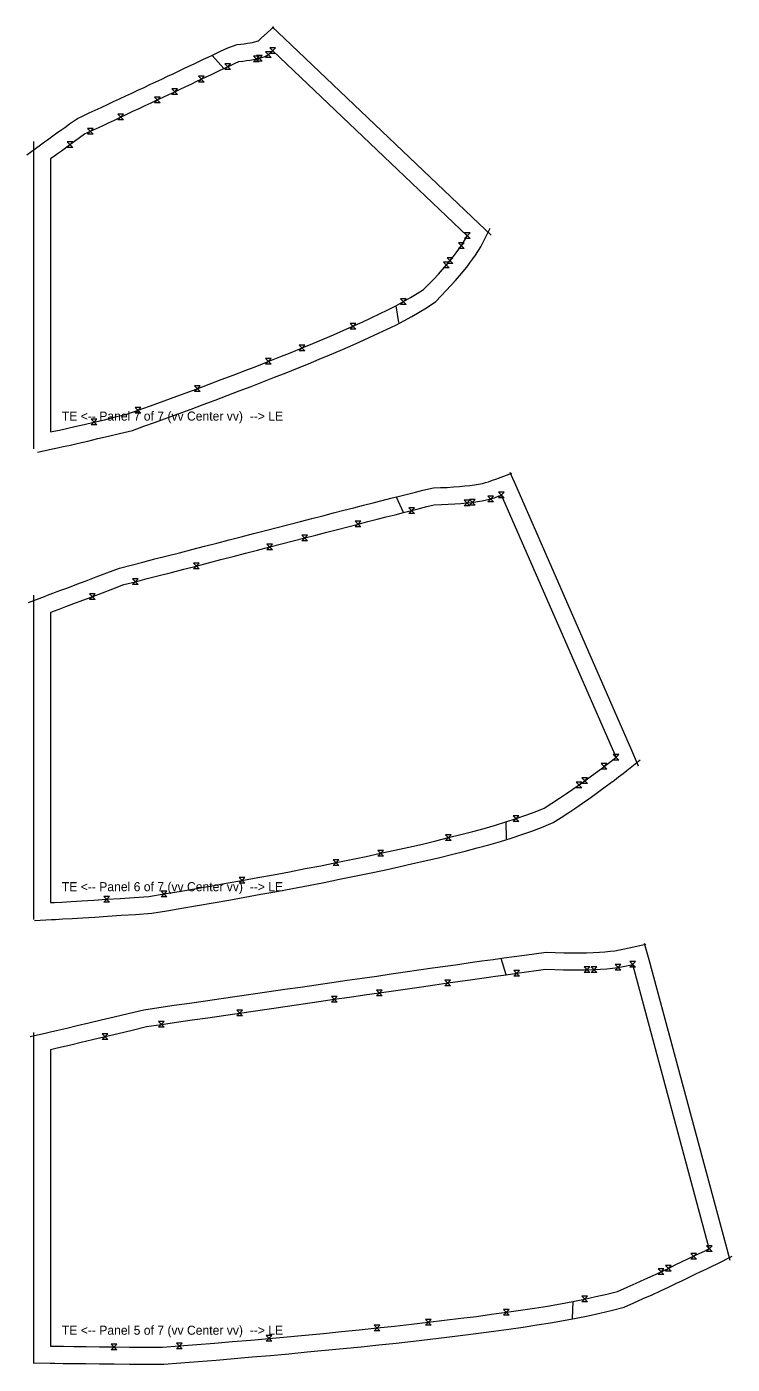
# Model space of a CAD drawing. Header units: metres. Extents: x -21 to 715, y -27 to 2660.
# Drawn here: x -21 to 601, y 1482 to 2660 of the extents above; entities that cross this region are included whole.
import ezdxf

# ---------------------------------------------------------------- set-up
doc = ezdxf.new("R2010")
doc.units = ezdxf.units.M

msp = doc.modelspace()

# ---------------------------------------------------------------- linework, layer by layer
for p, q in [((185.8, 2649.9), (196.9, 2660.1)), ((206.3, 2649.7), (195.4, 2660.1)), ((149.9, 2638.5), (153.2, 2640.1)), ((153.2, 2640.1), (156.4, 2641.6)), ((156.4, 2641.6), (164.6, 2644.5)), ((164.6, 2644.5), (167.8, 2644.8)), ((167.8, 2644.8), (170.7, 2645.1)), ((170.7, 2645.1), (173.5, 2645.5)), ((173.5, 2645.5), (175.9, 2645.9)), ((175.9, 2645.9), (178, 2646.3)), ((178, 2646.3), (179.7, 2646.7)), ((179.7, 2646.7), (181.3, 2647.1)), ((181.3, 2647.1), (182.1, 2647.3)), ((182.1, 2647.3), (182.9, 2647.6)), ((182.9, 2647.6), (183.1, 2647.6)), ((183.1, 2647.6), (183.2, 2647.6)), ((183.2, 2647.6), (184.6, 2648.9)), ((184.6, 2648.9), (185.8, 2649.9)), ((193.4, 2636.4), (198.4, 2641.4)), ((198.4, 2641.4), (193.4, 2641.4)), ((193.4, 2641.4), (198.4, 2636.4)), ((377.6, 2486.8), (206.3, 2649.7)), ((126.5, 2627.4), (130.8, 2629.5)), ((130.8, 2629.5), (134.9, 2631.4)), ((134.9, 2631.4), (138.9, 2633.3)), ((138.9, 2633.3), (142.7, 2635.1)), ((142.7, 2635.1), (146.4, 2636.8)), ((152.8, 2623.3), (142.9, 2634.5)), ((146.4, 2636.8), (149.9, 2638.5)), ((159.7, 2626.5), (162.9, 2628.1)), ((162.9, 2628.1), (166, 2629.5)), ((166, 2629.5), (169.5, 2629.9)), ((169.5, 2629.9), (172.8, 2630.3)), ((172.8, 2630.3), (175.9, 2630.7)), ((175.9, 2630.7), (178.8, 2631.1)), ((178.8, 2631.1), (181.5, 2631.7)), ((179, 2629.2), (184, 2634.2)), ((184, 2634.2), (179, 2634.2)), ((179, 2634.2), (184, 2629.2)), ((184, 2629.2), (179, 2629.2)), ((181.5, 2629.8), (186.5, 2634.8)), ((186.5, 2634.8), (181.5, 2634.8)), ((181.5, 2634.8), (186.5, 2629.8)), ((181.5, 2631.7), (184, 2632.3)), ((186.5, 2629.8), (181.5, 2629.8)), ((184, 2632.3), (186.3, 2632.9)), ((186.3, 2632.9), (188.3, 2633.7)), ((188.3, 2633.7), (190.2, 2634.5)), ((189.4, 2633), (194.4, 2638)), ((194.4, 2638), (189.4, 2638)), ((189.4, 2638), (194.4, 2633)), ((194.4, 2633), (189.4, 2633)), ((190.2, 2634.5), (191.9, 2635.5)), ((191.9, 2635.5), (193.4, 2636.6)), ((193.4, 2636.6), (194.7, 2637.8)), ((198.4, 2636.4), (193.4, 2636.4)), ((194.7, 2637.8), (195.9, 2638.9)), ((367.3, 2475.9), (195.9, 2638.9)), ((98, 2614), (103.1, 2616.4)), ((103.1, 2616.4), (108, 2618.7)), ((108, 2618.7), (112.8, 2621)), ((112.8, 2621), (117.5, 2623.2)), ((117.5, 2623.2), (122, 2625.4)), ((122, 2625.4), (126.5, 2627.4)), ((130.4, 2611.4), (135.4, 2616.4)), ((135.4, 2616.4), (130.4, 2616.4)), ((130.4, 2616.4), (135.4, 2611.4)), ((132.9, 2613.9), (137.1, 2615.9)), ((137.1, 2615.9), (141.3, 2617.8)), ((141.3, 2617.8), (145.3, 2619.7)), ((145.3, 2619.7), (149.1, 2621.5)), ((149.1, 2621.5), (152.8, 2623.3)), ((152.8, 2623.3), (156.3, 2624.9)), ((153.8, 2622.4), (158.8, 2627.4)), ((158.8, 2627.4), (153.8, 2627.4)), ((153.8, 2627.4), (158.8, 2622.4)), ((158.8, 2622.4), (153.8, 2622.4)), ((156.3, 2624.9), (159.7, 2626.5)), ((71.8, 2601.7), (77.1, 2604.2)), ((77.1, 2604.2), (82.5, 2606.7)), ((82.5, 2606.7), (87.7, 2609.2)), ((87.7, 2609.2), (92.9, 2611.6)), ((92.9, 2611.6), (98, 2614)), ((107, 2600.3), (112, 2605.3)), ((112, 2605.3), (107, 2605.3)), ((107, 2605.3), (112, 2600.3)), ((109.5, 2602.8), (114.4, 2605.2)), ((114.4, 2605.2), (119.2, 2607.4)), ((119.2, 2607.4), (123.9, 2609.6)), ((123.9, 2609.6), (128.4, 2611.8)), ((128.4, 2611.8), (132.9, 2613.9)), ((135.4, 2611.4), (130.4, 2611.4)), ((50.1, 2591.5), (55.5, 2594.1)), ((55.5, 2594.1), (60.9, 2596.6)), ((60.9, 2596.6), (66.4, 2599.1)), ((66.4, 2599.1), (71.8, 2601.7)), ((83.5, 2590.6), (88.8, 2593.1)), ((88.8, 2593.1), (94.1, 2595.6)), ((91.6, 2593.1), (96.6, 2598.1)), ((96.6, 2598.1), (91.6, 2598.1)), ((91.6, 2598.1), (96.6, 2593.1)), ((96.6, 2593.1), (91.6, 2593.1)), ((94.1, 2595.6), (99.3, 2598.1)), ((99.3, 2598.1), (104.4, 2600.5)), ((104.4, 2600.5), (109.5, 2602.8)), ((112, 2600.3), (107, 2600.3)), ((23.8, 2579.3), (28.9, 2581.6)), ((28.9, 2581.6), (34, 2584.1)), ((34, 2584.1), (39.3, 2586.5)), ((39.3, 2586.5), (44.7, 2589)), ((44.7, 2589), (50.1, 2591.5)), ((56.4, 2577.9), (61.8, 2580.5)), ((59.3, 2578), (64.3, 2583)), ((64.3, 2583), (59.3, 2583)), ((59.3, 2583), (64.3, 2578)), ((61.8, 2580.5), (67.3, 2583)), ((67.3, 2583), (72.7, 2585.6)), ((72.7, 2585.6), (78.1, 2588.1)), ((78.1, 2588.1), (83.5, 2590.6)), ((8.3, 2568.4), (12.5, 2571.4)), ((12.5, 2571.4), (16.8, 2574.6)), ((16.8, 2574.6), (23.8, 2579.3)), ((32.7, 2565.5), (37.7, 2570.5)), ((37.7, 2570.5), (32.7, 2570.5)), ((32.7, 2570.5), (37.7, 2565.5)), ((35.2, 2568), (40.4, 2570.5)), ((40.4, 2570.5), (45.7, 2572.9)), ((45.7, 2572.9), (51, 2575.4)), ((51, 2575.4), (56.4, 2577.9)), ((64.3, 2578), (59.3, 2578)), ((-15, 2558.9), (-15, 2543.9)), ((-8.8, 2556), (-7.6, 2556.9)), ((-7.6, 2556.9), (-5.3, 2558.6)), ((-5.3, 2558.6), (-2.5, 2560.6)), ((-2.5, 2560.6), (0.8, 2563)), ((0.8, 2563), (4.4, 2565.6)), ((4.4, 2565.6), (8.3, 2568.4)), ((14.6, 2553.8), (19.6, 2558.8)), ((19.6, 2558.8), (14.6, 2558.8)), ((14.6, 2558.8), (19.6, 2553.8)), ((17.1, 2556.3), (21.3, 2559.3)), ((21.3, 2559.3), (25.6, 2562.4)), ((25.6, 2562.4), (30.1, 2565.7)), ((30.1, 2565.7), (35.2, 2568)), ((37.7, 2565.5), (32.7, 2565.5)), ((-20.9, 2547.3), (-8.8, 2556)), ((1.3, 2544.8), (3.5, 2546.4)), ((3.5, 2546.4), (6.3, 2548.5)), ((6.3, 2548.5), (9.6, 2550.8)), ((9.6, 2550.8), (13.2, 2553.5)), ((13.2, 2553.5), (17.1, 2556.3)), ((19.6, 2553.8), (14.6, 2553.8)), ((-15, 2543.9), (-15, 2303.1)), ((0, 2543.9), (1.3, 2544.8)), ((0, 2543.9), (0, 2303.1)), ((388.5, 2476.4), (377.6, 2486.8)), ((364.8, 2473.4), (369.8, 2478.4)), ((369.8, 2478.4), (364.8, 2478.4)), ((364.8, 2478.4), (369.8, 2473.4)), ((365.9, 2473.1), (367.3, 2475.9)), ((380.7, 2469.1), (387.4, 2482.5)), ((357.5, 2460.8), (359.9, 2464.1)), ((359.5, 2464.6), (364.5, 2469.6)), ((364.5, 2469.6), (359.5, 2469.6)), ((359.5, 2469.6), (364.5, 2464.6)), ((364.5, 2464.6), (359.5, 2464.6)), ((359.9, 2464.1), (362, 2467.1)), ((362, 2467.1), (364, 2470.2)), ((364, 2470.2), (365.9, 2473.1)), ((369.8, 2473.4), (364.8, 2473.4)), ((376.7, 2462.1), (379.3, 2466.3)), ((379.3, 2466.3), (380.7, 2469.1)), ((346.5, 2447.7), (351.5, 2452.7)), ((351.5, 2452.7), (346.5, 2452.7)), ((346.5, 2452.7), (351.5, 2447.7)), ((349, 2450.2), (352.1, 2453.9)), ((349.6, 2451.4), (354.6, 2456.4)), ((354.6, 2456.4), (349.6, 2456.4)), ((349.6, 2456.4), (354.6, 2451.4)), ((354.6, 2451.4), (349.6, 2451.4)), ((352.1, 2453.9), (355, 2457.5)), ((355, 2457.5), (357.5, 2460.8)), ((366.9, 2448.4), (369.7, 2452)), ((369.7, 2452), (372.2, 2455.6)), ((372.2, 2455.6), (374.5, 2458.8)), ((374.5, 2458.8), (376.7, 2462.1)), ((337.8, 2437.8), (341.9, 2442.1)), ((341.9, 2442.1), (345.6, 2446.2)), ((345.6, 2446.2), (349, 2450.2)), ((351.5, 2447.7), (346.5, 2447.7)), ((356.9, 2436.4), (360.5, 2440.6)), ((360.5, 2440.6), (363.8, 2444.6)), ((363.8, 2444.6), (366.9, 2448.4)), ((323.2, 2425.1), (328.9, 2428.7)), ((328.9, 2428.7), (333.5, 2433.3)), ((333.5, 2433.3), (337.8, 2437.8)), ((344.3, 2422.9), (348.8, 2427.6)), ((348.8, 2427.6), (353, 2432.1)), ((353, 2432.1), (356.9, 2436.4)), ((304.4, 2414.3), (311, 2417.9)), ((308.5, 2415.4), (313.5, 2420.4)), ((313.5, 2420.4), (308.5, 2420.4)), ((308.5, 2420.4), (313.5, 2415.4)), ((311, 2417.9), (317.3, 2421.5)), ((317.3, 2421.5), (323.2, 2425.1)), ((331.3, 2412.5), (339.5, 2418.1)), ((339.5, 2418.1), (344.3, 2422.9)), ((282.6, 2403.5), (290.1, 2407.1)), ((290.1, 2407.1), (297.4, 2410.7)), ((297.4, 2410.7), (304.4, 2414.3)), ((304.4, 2414.3), (306.7, 2399.4)), ((313.5, 2415.4), (308.5, 2415.4)), ((311.5, 2401.1), (318.4, 2404.9)), ((318.4, 2404.9), (325, 2408.7)), ((325, 2408.7), (331.3, 2412.5)), ((249.4, 2388.7), (258.1, 2392.5)), ((258.1, 2392.5), (266.6, 2396.2)), ((264.1, 2393.7), (269.1, 2398.7)), ((269.1, 2398.7), (264.1, 2398.7)), ((264.1, 2398.7), (269.1, 2393.7)), ((269.1, 2393.7), (264.1, 2393.7)), ((266.6, 2396.2), (274.7, 2399.9)), ((274.7, 2399.9), (282.6, 2403.5)), ((289, 2390), (296.7, 2393.6)), ((296.7, 2393.6), (304.3, 2397.3)), ((304.3, 2397.3), (311.5, 2401.1)), ((221.7, 2377.1), (231.1, 2381)), ((231.1, 2381), (240.4, 2384.9)), ((240.4, 2384.9), (249.4, 2388.7)), ((264.2, 2378.8), (272.7, 2382.5)), ((272.7, 2382.5), (281, 2386.3)), ((281, 2386.3), (289, 2390)), ((192, 2365.2), (202.1, 2369.2)), ((202.1, 2369.2), (212, 2373.1)), ((212, 2373.1), (221.7, 2377.1)), ((219.2, 2374.6), (224.2, 2379.6)), ((224.2, 2379.6), (219.2, 2379.6)), ((219.2, 2379.6), (224.2, 2374.6)), ((224.2, 2374.6), (219.2, 2374.6)), ((236.9, 2367.2), (246.3, 2371.1)), ((246.3, 2371.1), (255.3, 2374.9)), ((255.3, 2374.9), (264.2, 2378.8)), ((161, 2353.2), (171.5, 2357.2)), ((171.5, 2357.2), (181.8, 2361.2)), ((181.8, 2361.2), (192, 2365.2)), ((189.5, 2362.7), (194.5, 2367.7)), ((194.5, 2367.7), (189.5, 2367.7)), ((189.5, 2367.7), (194.5, 2362.7)), ((194.5, 2362.7), (189.5, 2362.7)), ((207.7, 2355.3), (217.6, 2359.3)), ((217.6, 2359.3), (227.4, 2363.2)), ((227.4, 2363.2), (236.9, 2367.2)), ((129.3, 2341.2), (139.9, 2345.2)), ((139.9, 2345.2), (150.5, 2349.2)), ((150.5, 2349.2), (161, 2353.2)), ((176.9, 2343.2), (187.3, 2347.2)), ((187.3, 2347.2), (197.5, 2351.3)), ((197.5, 2351.3), (207.7, 2355.3)), ((97.7, 2329.6), (108.2, 2333.4)), ((108.2, 2333.4), (118.7, 2337.3)), ((118.7, 2337.3), (129.3, 2341.2)), ((126.8, 2338.7), (131.8, 2343.7)), ((131.8, 2343.7), (126.8, 2343.7)), ((126.8, 2343.7), (131.8, 2338.7)), ((131.8, 2338.7), (126.8, 2338.7)), ((145.2, 2331.2), (155.8, 2335.2)), ((155.8, 2335.2), (166.4, 2339.2)), ((166.4, 2339.2), (176.9, 2343.2)), ((67.3, 2318.7), (77.2, 2322.2)), ((74.7, 2319.7), (79.7, 2324.7)), ((79.7, 2324.7), (74.7, 2324.7)), ((74.7, 2324.7), (79.7, 2319.7)), ((77.2, 2322.2), (87.4, 2325.9)), ((87.4, 2325.9), (97.7, 2329.6)), ((113.4, 2319.4), (123.9, 2323.2)), ((123.9, 2323.2), (134.6, 2327.2)), ((134.6, 2327.2), (145.2, 2331.2)), ((21.5, 2307.9), (29.6, 2309.7)), ((29.6, 2309.7), (38.3, 2311.8)), ((35.8, 2309.3), (40.8, 2314.3)), ((40.8, 2314.3), (35.8, 2314.3)), ((35.8, 2314.3), (40.8, 2309.3)), ((38.3, 2311.8), (47.6, 2313.9)), ((47.6, 2313.9), (57.2, 2316.3)), ((57.2, 2316.3), (67.3, 2318.7)), ((79.7, 2319.7), (74.7, 2319.7)), ((82.3, 2308.1), (92.5, 2311.8)), ((92.5, 2311.8), (102.9, 2315.5)), ((102.9, 2315.5), (113.4, 2319.4)), ((-15, 2303.1), (-15, 2288.1)), ((0, 2303.1), (2.8, 2303.7)), ((2.8, 2303.7), (7.8, 2304.8)), ((7.8, 2304.8), (14.1, 2306.2)), ((14.1, 2306.2), (21.5, 2307.9)), ((40.8, 2309.3), (35.8, 2309.3)), ((41.7, 2297.2), (51, 2299.4)), ((51, 2299.4), (60.8, 2301.7)), ((60.8, 2301.7), (72.3, 2304.5)), ((72.3, 2304.5), (82.3, 2308.1)), ((-11.4, 2285.2), (3.2, 2288.4)), ((3.2, 2288.4), (6.1, 2289)), ((6.1, 2289), (11.1, 2290.2)), ((11.1, 2290.2), (17.5, 2291.6)), ((17.5, 2291.6), (24.8, 2293.3)), ((24.8, 2293.3), (33, 2295.1)), ((33, 2295.1), (41.7, 2297.2)), ((392.4, 2261.6), (406.5, 2266.8)), ((411.3, 2253.5), (405.3, 2267.3)), ((321.6, 2250.2), (328.2, 2251.8)), ((328.2, 2251.8), (337.6, 2253.8)), ((337.6, 2253.8), (343.8, 2254.1)), ((343.8, 2254.1), (349.7, 2254.3)), ((349.7, 2254.3), (355.3, 2254.7)), ((355.3, 2254.7), (360.5, 2255)), ((360.5, 2255), (365.3, 2255.5)), ((365.3, 2255.5), (369.7, 2256)), ((369.7, 2256), (373.8, 2256.5)), ((373.8, 2256.5), (377.3, 2257.1)), ((377.3, 2257.1), (380.7, 2257.8)), ((380.7, 2257.8), (383.4, 2258.5)), ((383.4, 2258.5), (386, 2259.2)), ((386, 2259.2), (389.5, 2260.6)), ((389.5, 2260.6), (392.4, 2261.6)), ((512.3, 2022.5), (411.3, 2253.5)), ((276, 2238.6), (284.3, 2240.7)), ((284.3, 2240.7), (292.4, 2242.8)), ((292.4, 2242.8), (300.1, 2244.8)), ((300.1, 2244.8), (307.5, 2246.6)), ((311.2, 2232.1), (305.1, 2245.8)), ((307.5, 2246.6), (314.7, 2248.4)), ((314.7, 2248.4), (321.6, 2250.2)), ((331.8, 2237.3), (338.1, 2238.9)), ((338.1, 2238.9), (344.5, 2239.1)), ((344.5, 2239.1), (350.6, 2239.4)), ((350.6, 2239.4), (356.4, 2239.7)), ((356.4, 2239.7), (361.8, 2240.1)), ((361.8, 2240.1), (367, 2240.6)), ((364.5, 2238.1), (369.5, 2243.1)), ((369.5, 2243.1), (364.5, 2243.1)), ((364.5, 2243.1), (369.5, 2238.1)), ((367, 2240.6), (371.8, 2241.1)), ((369.3, 2238.6), (374.3, 2243.6)), ((374.3, 2243.6), (369.3, 2243.6)), ((369.3, 2243.6), (374.3, 2238.6)), ((371.8, 2241.1), (376.3, 2241.7)), ((376.3, 2241.7), (380.4, 2242.4)), ((380.4, 2242.4), (384.3, 2243.2)), ((384.3, 2243.2), (387.9, 2244.1)), ((385.4, 2241.6), (390.4, 2246.6)), ((390.4, 2246.6), (385.4, 2246.6)), ((385.4, 2246.6), (390.4, 2241.6)), ((390.4, 2241.6), (385.4, 2241.6)), ((387.9, 2244.1), (391.4, 2245.2)), ((391.4, 2245.2), (394.6, 2246.5)), ((394.6, 2246.5), (397.5, 2247.5)), ((395, 2245), (400, 2250)), ((400, 2250), (395, 2250)), ((395, 2250), (400, 2245)), ((400, 2245), (395, 2245)), ((498.5, 2016.5), (397.5, 2247.5)), ((230.2, 2226.8), (239.9, 2229.3)), ((239.9, 2229.3), (249.3, 2231.8)), ((249.3, 2231.8), (258.5, 2234.1)), ((258.5, 2234.1), (267.4, 2236.4)), ((267.4, 2236.4), (276, 2238.6)), ((288, 2226.2), (296, 2228.3)), ((296, 2228.3), (303.8, 2230.2)), ((303.8, 2230.2), (311.2, 2232.1)), ((311.2, 2232.1), (318.3, 2233.9)), ((315.8, 2231.4), (320.8, 2236.4)), ((320.8, 2236.4), (315.8, 2236.4)), ((315.8, 2236.4), (320.8, 2231.4)), ((320.8, 2231.4), (315.8, 2231.4)), ((318.3, 2233.9), (325.2, 2235.6)), ((325.2, 2235.6), (331.8, 2237.3)), ((369.5, 2238.1), (364.5, 2238.1)), ((374.3, 2238.6), (369.3, 2238.6)), ((178.9, 2213.6), (189.5, 2216.3)), ((189.5, 2216.3), (199.9, 2219)), ((199.9, 2219), (210.2, 2221.7)), ((210.2, 2221.7), (220.3, 2224.3)), ((220.3, 2224.3), (230.2, 2226.8)), ((243.6, 2214.8), (253, 2217.2)), ((253, 2217.2), (262.2, 2219.6)), ((262.2, 2219.6), (271.1, 2221.9)), ((268.6, 2219.4), (273.6, 2224.4)), ((273.6, 2224.4), (268.6, 2224.4)), ((268.6, 2224.4), (273.6, 2219.4)), ((273.6, 2219.4), (268.6, 2219.4)), ((271.1, 2221.9), (279.7, 2224.1)), ((279.7, 2224.1), (288, 2226.2)), ((135.6, 2202.4), (146.5, 2205.2)), ((146.5, 2205.2), (157.4, 2208)), ((157.4, 2208), (168.2, 2210.8)), ((168.2, 2210.8), (178.9, 2213.6)), ((190.7, 2199.3), (195.7, 2204.3)), ((195.7, 2204.3), (190.7, 2204.3)), ((190.7, 2204.3), (195.7, 2199.3)), ((193.2, 2201.8), (203.7, 2204.5)), ((203.7, 2204.5), (214, 2207.2)), ((214, 2207.2), (224.1, 2209.8)), ((221.6, 2207.3), (226.6, 2212.3)), ((226.6, 2212.3), (221.6, 2212.3)), ((221.6, 2212.3), (226.6, 2207.3)), ((226.6, 2207.3), (221.6, 2207.3)), ((224.1, 2209.8), (234, 2212.3)), ((234, 2212.3), (243.6, 2214.8)), ((92.1, 2191.2), (102.9, 2193.9)), ((102.9, 2193.9), (113.7, 2196.7)), ((113.7, 2196.7), (124.6, 2199.6)), ((124.6, 2199.6), (135.6, 2202.4)), ((150.2, 2190.7), (161.1, 2193.5)), ((161.1, 2193.5), (171.9, 2196.3)), ((171.9, 2196.3), (182.6, 2199.1)), ((182.6, 2199.1), (193.2, 2201.8)), ((195.7, 2199.3), (190.7, 2199.3)), ((49.6, 2178.9), (60.9, 2183.1)), ((60.9, 2183.1), (71.1, 2185.7)), ((71.1, 2185.7), (81.5, 2188.4)), ((81.5, 2188.4), (92.1, 2191.2)), ((106.6, 2179.4), (117.5, 2182.2)), ((117.5, 2182.2), (128.4, 2185)), ((125.9, 2182.5), (130.9, 2187.5)), ((130.9, 2187.5), (125.9, 2187.5)), ((125.9, 2187.5), (130.9, 2182.5)), ((130.9, 2182.5), (125.9, 2182.5)), ((128.4, 2185), (139.3, 2187.9)), ((139.3, 2187.9), (150.2, 2190.7)), ((15.3, 2165.9), (23.1, 2168.9)), ((23.1, 2168.9), (31.4, 2172)), ((31.4, 2172), (40.3, 2175.4)), ((40.3, 2175.4), (49.6, 2178.9)), ((55, 2164.9), (64.6, 2168.6)), ((64.6, 2168.6), (74.8, 2171.2)), ((72.3, 2168.7), (77.3, 2173.7)), ((77.3, 2173.7), (72.3, 2173.7)), ((72.3, 2173.7), (77.3, 2168.7)), ((77.3, 2168.7), (72.3, 2168.7)), ((74.8, 2171.2), (85.2, 2173.9)), ((85.2, 2173.9), (95.9, 2176.6)), ((95.9, 2176.6), (106.6, 2179.4)), ((-19.3, 2153), (-5.2, 2158.2)), ((-15, 2159.2), (-15, 2144.2)), ((-5.2, 2158.2), (-2.6, 2159.2)), ((-2.6, 2159.2), (2.2, 2161)), ((2.2, 2161), (8.3, 2163.3)), ((8.3, 2163.3), (15.3, 2165.9)), ((28.4, 2154.8), (36.8, 2158)), ((34.3, 2155.5), (39.3, 2160.5)), ((39.3, 2160.5), (34.3, 2160.5)), ((34.3, 2160.5), (39.3, 2155.5)), ((36.8, 2158), (45.7, 2161.4)), ((45.7, 2161.4), (55, 2164.9)), ((0, 2144.2), (2.7, 2145.2)), ((2.7, 2145.2), (7.5, 2147)), ((7.5, 2147), (13.6, 2149.2)), ((13.6, 2149.2), (20.6, 2151.9)), ((20.6, 2151.9), (28.4, 2154.8)), ((39.3, 2155.5), (34.3, 2155.5)), ((-15, 2144.2), (-15, 1888.5)), ((0, 2144.2), (0, 1888.5)), ((495.4, 2013.9), (498.5, 2016.5)), ((496, 2014), (501, 2019)), ((501, 2019), (496, 2019)), ((496, 2019), (501, 2014)), ((518.3, 2008.8), (512.3, 2022.5)), ((480, 2002.4), (484.2, 2005.6)), ((484.2, 2005.6), (488, 2008.4)), ((485.5, 2005.9), (490.5, 2010.9)), ((490.5, 2010.9), (485.5, 2010.9)), ((485.5, 2010.9), (490.5, 2005.9)), ((490.5, 2005.9), (485.5, 2005.9)), ((488, 2008.4), (491.8, 2011.2)), ((491.8, 2011.2), (495.4, 2013.9)), ((501, 2014), (496, 2014)), ((504.9, 2002.3), (508, 2004.9)), ((508, 2004.9), (519.6, 2014.4)), ((460.5, 1988.4), (465.9, 1992.2)), ((463.4, 1989.7), (468.4, 1994.7)), ((468.4, 1994.7), (463.4, 1994.7)), ((463.4, 1994.7), (468.4, 1989.7)), ((465.9, 1992.2), (470.9, 1995.8)), ((468.4, 1993.3), (473.4, 1998.3)), ((473.4, 1998.3), (468.4, 1998.3)), ((468.4, 1998.3), (473.4, 1993.3)), ((473.4, 1993.3), (468.4, 1993.3)), ((470.9, 1995.8), (475.7, 1999.2)), ((475.7, 1999.2), (480, 2002.4)), ((489, 1990.4), (493.2, 1993.6)), ((493.2, 1993.6), (497, 1996.4)), ((497, 1996.4), (500.7, 1999.2)), ((500.7, 1999.2), (504.9, 2002.3)), ((442, 1976.1), (448.5, 1980.4)), ((448.5, 1980.4), (454.7, 1984.5)), ((454.7, 1984.5), (460.5, 1988.4)), ((468.4, 1989.7), (463.4, 1989.7)), ((469, 1976.1), (474.6, 1980)), ((474.6, 1980), (479.7, 1983.7)), ((479.7, 1983.7), (484.6, 1987.2)), ((484.6, 1987.2), (489, 1990.4)), ((419, 1965.6), (427.2, 1968.6)), ((427.2, 1968.6), (435, 1971.8)), ((435, 1971.8), (442, 1976.1)), ((450.1, 1963.5), (456.8, 1967.9)), ((456.8, 1967.9), (463.1, 1972.1)), ((463.1, 1972.1), (469, 1976.1)), ((382.3, 1953.9), (392.1, 1956.7)), ((392.1, 1956.7), (401.4, 1959.6)), ((401.4, 1959.6), (410.4, 1962.5)), ((401.4, 1959.6), (401.6, 1944.6)), ((407.9, 1960), (412.9, 1965)), ((412.9, 1965), (407.9, 1965)), ((407.9, 1965), (412.9, 1960)), ((412.9, 1960), (407.9, 1960)), ((410.4, 1962.5), (419, 1965.6)), ((432.8, 1954.7), (443.1, 1959.1)), ((443.1, 1959.1), (450.1, 1963.5)), ((339.5, 1942.9), (350.8, 1945.7)), ((348.3, 1943.2), (353.3, 1948.2)), ((353.3, 1948.2), (348.3, 1948.2)), ((348.3, 1948.2), (353.3, 1943.2)), ((350.8, 1945.7), (361.7, 1948.4)), ((361.7, 1948.4), (372.2, 1951.2)), ((372.2, 1951.2), (382.3, 1953.9)), ((396.5, 1942.4), (406.1, 1945.3)), ((406.1, 1945.3), (415.4, 1948.4)), ((415.4, 1948.4), (424.3, 1951.5)), ((424.3, 1951.5), (432.8, 1954.7)), ((288.5, 1929.4), (293.5, 1934.4)), ((293.5, 1934.4), (288.5, 1934.4)), ((288.5, 1934.4), (293.5, 1929.4)), ((291, 1931.9), (303.6, 1934.6)), ((303.6, 1934.6), (315.9, 1937.4)), ((315.9, 1937.4), (327.9, 1940.1)), ((327.9, 1940.1), (339.5, 1942.9)), ((353.3, 1943.2), (348.3, 1943.2)), ((354.5, 1931.1), (365.5, 1933.9)), ((365.5, 1933.9), (376.1, 1936.7)), ((376.1, 1936.7), (386.5, 1939.5)), ((386.5, 1939.5), (396.5, 1942.4)), ((224.5, 1918.4), (238.2, 1921)), ((238.2, 1921), (251.7, 1923.7)), ((249.2, 1921.2), (254.2, 1926.2)), ((254.2, 1926.2), (249.2, 1926.2)), ((249.2, 1926.2), (254.2, 1921.2)), ((254.2, 1921.2), (249.2, 1921.2)), ((251.7, 1923.7), (265, 1926.4)), ((265, 1926.4), (278.1, 1929.1)), ((278.1, 1929.1), (291, 1931.9)), ((293.5, 1929.4), (288.5, 1929.4)), ((306.9, 1920), (319.3, 1922.8)), ((319.3, 1922.8), (331.3, 1925.5)), ((331.3, 1925.5), (343.1, 1928.3)), ((343.1, 1928.3), (354.5, 1931.1)), ((166.2, 1905.5), (171.2, 1910.5)), ((171.2, 1910.5), (166.2, 1910.5)), ((166.2, 1910.5), (171.2, 1905.5)), ((168.7, 1908), (182.7, 1910.5)), ((182.7, 1910.5), (196.7, 1913.1)), ((196.7, 1913.1), (210.6, 1915.7)), ((210.6, 1915.7), (224.5, 1918.4)), ((241.1, 1906.3), (254.7, 1909)), ((254.7, 1909), (268.1, 1911.7)), ((268.1, 1911.7), (281.3, 1914.5)), ((281.3, 1914.5), (294.2, 1917.2)), ((294.2, 1917.2), (306.9, 1920)), ((97.4, 1893.6), (102.4, 1898.6)), ((102.4, 1898.6), (97.4, 1898.6)), ((97.4, 1898.6), (102.4, 1893.6)), ((99.9, 1896.1), (113.3, 1898.4)), ((113.3, 1898.4), (127, 1900.7)), ((127, 1900.7), (140.8, 1903.1)), ((140.8, 1903.1), (154.7, 1905.5)), ((154.7, 1905.5), (168.7, 1908)), ((171.2, 1905.5), (166.2, 1905.5)), ((185.4, 1895.8), (199.5, 1898.4)), ((199.5, 1898.4), (213.4, 1901)), ((213.4, 1901), (227.3, 1903.6)), ((227.3, 1903.6), (241.1, 1906.3)), ((-15, 1888.5), (-15, 1873.5)), ((0, 1888.5), (3.6, 1888.7)), ((3.6, 1888.7), (10.1, 1889)), ((10.1, 1889), (18.2, 1889.5)), ((18.2, 1889.5), (27.6, 1890.1)), ((27.6, 1890.1), (38.1, 1890.7)), ((38.1, 1890.7), (49.4, 1891.4)), ((46.9, 1888.9), (51.9, 1893.9)), ((51.9, 1893.9), (46.9, 1893.9)), ((46.9, 1893.9), (51.9, 1888.9)), ((51.9, 1888.9), (46.9, 1888.9)), ((49.4, 1891.4), (61.3, 1892.2)), ((61.3, 1892.2), (73.8, 1893.1)), ((73.8, 1893.1), (86.8, 1894)), ((86.8, 1894), (99.9, 1896.1)), ((102.4, 1893.6), (97.4, 1893.6)), ((115.8, 1883.6), (129.5, 1885.9)), ((129.5, 1885.9), (143.4, 1888.3)), ((143.4, 1888.3), (157.3, 1890.7)), ((157.3, 1890.7), (171.4, 1893.2)), ((171.4, 1893.2), (185.4, 1895.8)), ((-14.2, 1872.7), (0.8, 1873.5)), ((0.8, 1873.5), (4.5, 1873.7)), ((4.5, 1873.7), (10.9, 1874.1)), ((10.9, 1874.1), (19.1, 1874.5)), ((19.1, 1874.5), (28.6, 1875.1)), ((28.6, 1875.1), (39, 1875.7)), ((39, 1875.7), (50.3, 1876.5)), ((50.3, 1876.5), (62.3, 1877.3)), ((62.3, 1877.3), (74.9, 1878.1)), ((74.9, 1878.1), (89.2, 1879.2)), ((89.2, 1879.2), (102.4, 1881.3)), ((102.4, 1881.3), (115.8, 1883.6)), ((510, 1848.7), (524.6, 1851.9)), ((527.6, 1838), (523.7, 1852.5)), ((380.1, 1837.1), (390.1, 1838.5)), ((390.1, 1838.5), (399.6, 1839.8)), ((401.7, 1824.9), (397.2, 1839.2)), ((399.6, 1839.8), (408.8, 1841.1)), ((408.8, 1841.1), (417.7, 1842.3)), ((417.7, 1842.3), (426.2, 1843.5)), ((426.2, 1843.5), (436.9, 1844.8)), ((436.9, 1844.8), (444.8, 1844.5)), ((444.8, 1844.5), (452.4, 1844.3)), ((452.4, 1844.3), (459.5, 1844.2)), ((459.5, 1844.2), (466.2, 1844.2)), ((466.2, 1844.2), (472.5, 1844.3)), ((472.5, 1844.3), (478.3, 1844.5)), ((478.3, 1844.5), (483.9, 1844.7)), ((483.9, 1844.7), (488.7, 1845.1)), ((488.7, 1845.1), (493.4, 1845.6)), ((493.4, 1845.6), (497.5, 1846.1)), ((497.5, 1846.1), (501.4, 1846.8)), ((501.4, 1846.8), (506, 1847.9)), ((506, 1847.9), (510, 1848.7)), ((300.3, 1825.7), (312.7, 1827.5)), ((312.7, 1827.5), (324.8, 1829.2)), ((324.8, 1829.2), (336.6, 1830.9)), ((336.6, 1830.9), (348.1, 1832.5)), ((348.1, 1832.5), (359.1, 1834.1)), ((359.1, 1834.1), (369.8, 1835.6)), ((369.8, 1835.6), (380.1, 1837.1)), ((408.4, 1823.7), (413.4, 1828.7)), ((413.4, 1828.7), (408.4, 1828.7)), ((408.4, 1828.7), (413.4, 1823.7)), ((410.9, 1826.2), (419.7, 1827.4)), ((419.7, 1827.4), (428.2, 1828.6)), ((428.2, 1828.6), (436.4, 1829.8)), ((436.4, 1829.8), (444.5, 1829.5)), ((444.5, 1829.5), (452.2, 1829.3)), ((452.2, 1829.3), (459.5, 1829.2)), ((459.5, 1829.2), (466.4, 1829.2)), ((466.4, 1829.2), (473, 1829.3)), ((470.5, 1826.8), (475.5, 1831.8)), ((475.5, 1831.8), (470.5, 1831.8)), ((470.5, 1831.8), (475.5, 1826.8)), ((475.5, 1826.8), (470.5, 1826.8)), ((473, 1829.3), (479.1, 1829.5)), ((476.6, 1827), (481.6, 1832)), ((481.6, 1832), (476.6, 1832)), ((476.6, 1832), (481.6, 1827)), ((481.6, 1827), (476.6, 1827)), ((479.1, 1829.5), (484.9, 1829.8)), ((484.9, 1829.8), (490.3, 1830.2)), ((490.3, 1830.2), (495.5, 1830.7)), ((495.5, 1830.7), (500.1, 1831.4)), ((497.6, 1828.9), (502.6, 1833.9)), ((502.6, 1833.9), (497.6, 1833.9)), ((497.6, 1833.9), (502.6, 1828.9)), ((502.6, 1828.9), (497.6, 1828.9)), ((500.1, 1831.4), (504.8, 1832.2)), ((504.8, 1832.2), (509.2, 1833.2)), ((509.2, 1833.2), (513.2, 1834.1)), ((510.7, 1831.6), (515.7, 1836.6)), ((515.7, 1836.6), (510.7, 1836.6)), ((510.7, 1836.6), (515.7, 1831.6)), ((515.7, 1831.6), (510.7, 1831.6)), ((580.7, 1583.7), (513.2, 1834.1)), ((595.2, 1587.6), (527.6, 1838)), ((220.5, 1814.1), (234.3, 1816.1)), ((234.3, 1816.1), (247.9, 1818.1)), ((247.9, 1818.1), (261.4, 1820.1)), ((261.4, 1820.1), (274.6, 1822)), ((274.6, 1822), (287.6, 1823.8)), ((287.6, 1823.8), (300.3, 1825.7)), ((327, 1814.4), (338.7, 1816)), ((338.7, 1816), (350.2, 1817.7)), ((347.7, 1815.2), (352.7, 1820.2)), ((352.7, 1820.2), (347.7, 1820.2)), ((347.7, 1820.2), (352.7, 1815.2)), ((352.7, 1815.2), (347.7, 1815.2)), ((350.2, 1817.7), (361.2, 1819.2)), ((361.2, 1819.2), (371.9, 1820.8)), ((371.9, 1820.8), (382.2, 1822.2)), ((382.2, 1822.2), (392.1, 1823.6)), ((392.1, 1823.6), (401.7, 1824.9)), ((401.7, 1824.9), (410.9, 1826.2)), ((413.4, 1823.7), (408.4, 1823.7)), ((136.5, 1802), (150.5, 1804)), ((150.5, 1804), (164.5, 1806)), ((164.5, 1806), (178.6, 1808.1)), ((178.6, 1808.1), (192.6, 1810.1)), ((192.6, 1810.1), (206.6, 1812.1)), ((206.6, 1812.1), (220.5, 1814.1)), ((236.4, 1801.3), (250.1, 1803.3)), ((247.6, 1800.8), (252.6, 1805.8)), ((252.6, 1805.8), (247.6, 1805.8)), ((247.6, 1805.8), (252.6, 1800.8)), ((250.1, 1803.3), (263.5, 1805.2)), ((263.5, 1805.2), (276.7, 1807.1)), ((276.7, 1807.1), (289.7, 1809)), ((287.2, 1806.5), (292.2, 1811.5)), ((292.2, 1811.5), (287.2, 1811.5)), ((287.2, 1811.5), (292.2, 1806.5)), ((292.2, 1806.5), (287.2, 1806.5)), ((289.7, 1809), (302.4, 1810.8)), ((302.4, 1810.8), (314.8, 1812.6)), ((314.8, 1812.6), (327, 1814.4)), ((68.4, 1790.8), (82.4, 1794.1)), ((82.4, 1794.1), (95.5, 1796)), ((95.5, 1796), (109, 1798)), ((109, 1798), (122.6, 1800)), ((122.6, 1800), (136.5, 1802)), ((152.6, 1789.1), (166.6, 1791.2)), ((164.1, 1788.7), (169.1, 1793.7)), ((169.1, 1793.7), (164.1, 1793.7)), ((164.1, 1793.7), (169.1, 1788.7)), ((166.6, 1791.2), (180.7, 1793.2)), ((180.7, 1793.2), (194.8, 1795.3)), ((194.8, 1795.3), (208.8, 1797.3)), ((208.8, 1797.3), (222.7, 1799.3)), ((222.7, 1799.3), (236.4, 1801.3)), ((252.6, 1800.8), (247.6, 1800.8)), ((14.3, 1777.9), (23.5, 1780.1)), ((23.5, 1780.1), (33.7, 1782.5)), ((33.7, 1782.5), (44.6, 1785.1)), ((44.6, 1785.1), (56.2, 1787.9)), ((56.2, 1787.9), (68.4, 1790.8)), ((71.9, 1776.2), (84.5, 1779.3)), ((84.5, 1779.3), (97.7, 1781.2)), ((95.2, 1778.7), (100.2, 1783.7)), ((100.2, 1783.7), (95.2, 1783.7)), ((95.2, 1783.7), (100.2, 1778.7)), ((97.7, 1781.2), (111.1, 1783.1)), ((111.1, 1783.1), (124.8, 1785.1)), ((124.8, 1785.1), (138.6, 1787.1)), ((138.6, 1787.1), (152.6, 1789.1)), ((169.1, 1788.7), (164.1, 1788.7)), ((-18, 1770.4), (-3.4, 1773.8)), ((-15, 1774.2), (-15, 1759.2)), ((-3.4, 1773.8), (0.1, 1774.6)), ((0.1, 1774.6), (6.4, 1776.1)), ((6.4, 1776.1), (14.3, 1777.9)), ((26.9, 1765.5), (37.1, 1767.9)), ((37.1, 1767.9), (48.1, 1770.5)), ((45.6, 1768), (50.6, 1773)), ((50.6, 1773), (45.6, 1773)), ((45.6, 1773), (50.6, 1768)), ((50.6, 1768), (45.6, 1768)), ((48.1, 1770.5), (59.7, 1773.3)), ((59.7, 1773.3), (71.9, 1776.2)), ((100.2, 1778.7), (95.2, 1778.7)), ((-15, 1759.2), (-15, 1497.8)), ((0, 1759.2), (3.5, 1760)), ((0, 1759.2), (0, 1497.8)), ((3.5, 1760), (9.8, 1761.5)), ((9.8, 1761.5), (17.8, 1763.3)), ((17.8, 1763.3), (26.9, 1765.5)), ((564.3, 1574.5), (569.3, 1579.5)), ((569.3, 1579.5), (564.3, 1579.5)), ((564.3, 1579.5), (569.3, 1574.5)), ((566.8, 1577), (571.8, 1579.3)), ((571.8, 1579.3), (576.5, 1581.5)), ((576.5, 1581.5), (580.7, 1583.7)), ((578.2, 1581.2), (583.2, 1586.2)), ((583.2, 1586.2), (578.2, 1586.2)), ((578.2, 1586.2), (583.2, 1581.2)), ((583.2, 1581.2), (578.2, 1581.2)), ((599.1, 1573.1), (595.2, 1587.6)), ((542.1, 1563.8), (547.1, 1568.8)), ((547.1, 1568.8), (542.1, 1568.8)), ((542.1, 1568.8), (547.1, 1563.8)), ((544.6, 1566.3), (550.7, 1569.3)), ((550.7, 1569.3), (556.3, 1572)), ((556.3, 1572), (561.8, 1574.6)), ((561.8, 1574.6), (566.8, 1577)), ((569.3, 1574.5), (564.3, 1574.5)), ((578, 1565.7), (583.3, 1568.2)), ((583.3, 1568.2), (587.6, 1570.3)), ((587.6, 1570.3), (600.9, 1577.1)), ((516.3, 1553.3), (524, 1556.7)), ((524, 1556.7), (531.3, 1560.1)), ((531.3, 1560.1), (538.2, 1563.3)), ((535.7, 1560.8), (540.7, 1565.8)), ((540.7, 1565.8), (535.7, 1565.8)), ((535.7, 1565.8), (540.7, 1560.8)), ((540.7, 1560.8), (535.7, 1560.8)), ((538.2, 1563.3), (544.6, 1566.3)), ((547.1, 1563.8), (542.1, 1563.8)), ((551.1, 1552.8), (557.2, 1555.7)), ((557.2, 1555.7), (562.8, 1558.4)), ((562.8, 1558.4), (568.3, 1561.1)), ((568.3, 1561.1), (573.2, 1563.4)), ((573.2, 1563.4), (578, 1565.7)), ((480.8, 1541.4), (490.5, 1543.6)), ((490.5, 1543.6), (499.8, 1546)), ((499.8, 1546), (508.3, 1549.7)), ((508.3, 1549.7), (516.3, 1553.3)), ((530.3, 1543.1), (537.7, 1546.5)), ((537.7, 1546.5), (544.6, 1549.7)), ((544.6, 1549.7), (551.1, 1552.8)), ((426.5, 1531.3), (438.2, 1533.1)), ((438.2, 1533.1), (449.5, 1535.1)), ((449.5, 1535.1), (460.3, 1537.1)), ((460.3, 1537.1), (459.8, 1522.1)), ((460.3, 1537.1), (470.8, 1539.2)), ((468.3, 1536.7), (473.3, 1541.7)), ((473.3, 1541.7), (468.3, 1541.7)), ((468.3, 1541.7), (473.3, 1536.7)), ((473.3, 1536.7), (468.3, 1536.7)), ((470.8, 1539.2), (480.8, 1541.4)), ((494.2, 1529.1), (505.7, 1532.2)), ((505.7, 1532.2), (514.3, 1535.9)), ((514.3, 1535.9), (522.5, 1539.6)), ((522.5, 1539.6), (530.3, 1543.1)), ((330.5, 1516.3), (335.5, 1521.3)), ((335.5, 1521.3), (330.5, 1521.3)), ((330.5, 1521.3), (335.5, 1516.3)), ((333, 1518.8), (347.4, 1520.5)), ((347.4, 1520.5), (361.6, 1522.3)), ((361.6, 1522.3), (375.4, 1524)), ((375.4, 1524), (388.8, 1525.8)), ((388.8, 1525.8), (401.8, 1527.6)), ((399.3, 1525.1), (404.3, 1530.1)), ((404.3, 1530.1), (399.3, 1530.1)), ((399.3, 1530.1), (404.3, 1525.1)), ((404.3, 1525.1), (399.3, 1525.1)), ((401.8, 1527.6), (414.3, 1529.4)), ((414.3, 1529.4), (426.5, 1531.3)), ((440.7, 1518.4), (452.2, 1520.3)), ((452.2, 1520.3), (463.3, 1522.4)), ((463.3, 1522.4), (474, 1524.5)), ((474, 1524.5), (484.3, 1526.8)), ((484.3, 1526.8), (494.2, 1529.1)), ((224.6, 1507.5), (240.6, 1509)), ((240.6, 1509), (256.5, 1510.6)), ((256.5, 1510.6), (272.2, 1512.2)), ((272.2, 1512.2), (287.8, 1513.8)), ((285.3, 1511.3), (290.3, 1516.3)), ((290.3, 1516.3), (285.3, 1516.3)), ((285.3, 1516.3), (290.3, 1511.3)), ((290.3, 1511.3), (285.3, 1511.3)), ((287.8, 1513.8), (303.1, 1515.4)), ((303.1, 1515.4), (318.2, 1517.1)), ((318.2, 1517.1), (333, 1518.8)), ((335.5, 1516.3), (330.5, 1516.3)), ((363.5, 1507.4), (377.3, 1509.1)), ((377.3, 1509.1), (390.8, 1510.9)), ((390.8, 1510.9), (403.9, 1512.8)), ((403.9, 1512.8), (416.6, 1514.6)), ((416.6, 1514.6), (428.8, 1516.5)), ((428.8, 1516.5), (440.7, 1518.4)), ((-15, 1497.8), (-15, 1482.8)), ((0, 1497.8), (4.1, 1497.7)), ((4.1, 1497.7), (11.4, 1497.6)), ((11.4, 1497.6), (20.7, 1497.5)), ((20.7, 1497.5), (31.4, 1497.4)), ((31.4, 1497.4), (43.3, 1497.2)), ((43.3, 1497.2), (56.1, 1497.1)), ((53.6, 1494.6), (58.6, 1499.6)), ((58.6, 1499.6), (53.6, 1499.6)), ((53.6, 1499.6), (58.6, 1494.6)), ((56.1, 1497.1), (69.7, 1497)), ((69.7, 1497), (83.9, 1496.9)), ((83.9, 1496.9), (98.6, 1496.8)), ((98.6, 1496.8), (113.7, 1497.9)), ((111.2, 1495.4), (116.2, 1500.4)), ((116.2, 1500.4), (111.2, 1500.4)), ((111.2, 1500.4), (116.2, 1495.4)), ((113.7, 1497.9), (129, 1499.1)), ((129, 1499.1), (144.7, 1500.4)), ((144.7, 1500.4), (160.5, 1501.8)), ((160.5, 1501.8), (176.5, 1503.1)), ((176.5, 1503.1), (192.5, 1504.5)), ((190, 1502), (195, 1507)), ((195, 1507), (190, 1507)), ((190, 1507), (195, 1502)), ((195, 1502), (190, 1502)), ((192.5, 1504.5), (208.6, 1506)), ((208.6, 1506), (224.6, 1507.5)), ((258, 1495.7), (273.8, 1497.2)), ((273.8, 1497.2), (289.4, 1498.9)), ((289.4, 1498.9), (304.7, 1500.5)), ((304.7, 1500.5), (319.9, 1502.2)), ((319.9, 1502.2), (334.7, 1503.9)), ((334.7, 1503.9), (349.3, 1505.6)), ((349.3, 1505.6), (363.5, 1507.4)), ((58.6, 1494.6), (53.6, 1494.6)), ((116.2, 1495.4), (111.2, 1495.4)), ((130.3, 1484.2), (145.9, 1485.5)), ((145.9, 1485.5), (161.8, 1486.8)), ((161.8, 1486.8), (177.8, 1488.2)), ((177.8, 1488.2), (193.9, 1489.6)), ((193.9, 1489.6), (210, 1491.1)), ((210, 1491.1), (226.1, 1492.6)), ((226.1, 1492.6), (242.1, 1494.1)), ((242.1, 1494.1), (258, 1495.7)), ((-15.3, 1483.1), (-0.3, 1482.8)), ((-0.3, 1482.8), (3.9, 1482.7)), ((3.9, 1482.7), (11.2, 1482.6)), ((11.2, 1482.6), (20.5, 1482.5)), ((20.5, 1482.5), (31.2, 1482.4)), ((31.2, 1482.4), (43.1, 1482.2)), ((43.1, 1482.2), (56, 1482.1)), ((56, 1482.1), (69.6, 1482)), ((69.6, 1482), (83.8, 1481.9)), ((83.8, 1481.9), (99.8, 1481.8)), ((99.8, 1481.8), (114.8, 1483)), ((114.8, 1483), (130.3, 1484.2))]:
    msp.add_line(p, q)

# ---------------------------------------------------------------- texts
for s, p in [('TE <-- Panel 7 of 7 (vv Center vv)  --> LE', (10, 2313.1)), ('TE <-- Panel 6 of 7 (vv Center vv)  --> LE', (10, 1898.5)), ('TE <-- Panel 5 of 7 (vv Center vv)  --> LE', (10, 1507.8))]:
    msp.add_text(s, height=8).set_placement(p)

doc.saveas('drawing.dxf')
